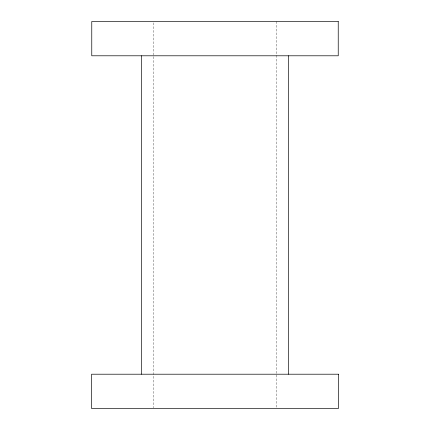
<?xml version="1.0" encoding="UTF-8"?>
<svg xmlns="http://www.w3.org/2000/svg" width="430" height="430" viewBox="0 0 430 430"><rect width="100%" height="100%" fill="white"/><g stroke="black" fill="none" stroke-linecap="round" stroke-linejoin="round"><path stroke-width="0.32" stroke-dasharray="2.15 1.61" d="M276.227 21.5L276.227 407.828M153.773 22.844L153.773 407.828"/><path stroke-width="0.64" d="M288.471 55.792L288.471 374.207M141.529 55.792L141.529 374.207M338.233 21.5L91.767 21.5L91.767 55.792L338.233 55.792L338.233 21.5M338.426 374.207L91.574 374.207L91.574 408.5L338.426 408.5L338.426 374.207"/></g></svg>
